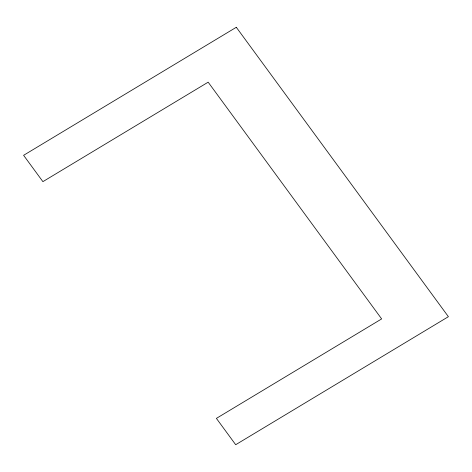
<?xml version="1.0" encoding="UTF-8"?>
<svg xmlns="http://www.w3.org/2000/svg" width="472" height="472" viewBox="0 0 472 472"><rect width="100%" height="100%" fill="white"/><g stroke="black" fill="none" stroke-linecap="round" stroke-linejoin="round"><path stroke-width="0.71" d="M236.307 27.282L23.6 155.312L42.899 181.643L208.164 82.175L381.653 318.913L216.394 418.381L235.693 444.718L448.4 316.688L236.307 27.282"/></g></svg>
